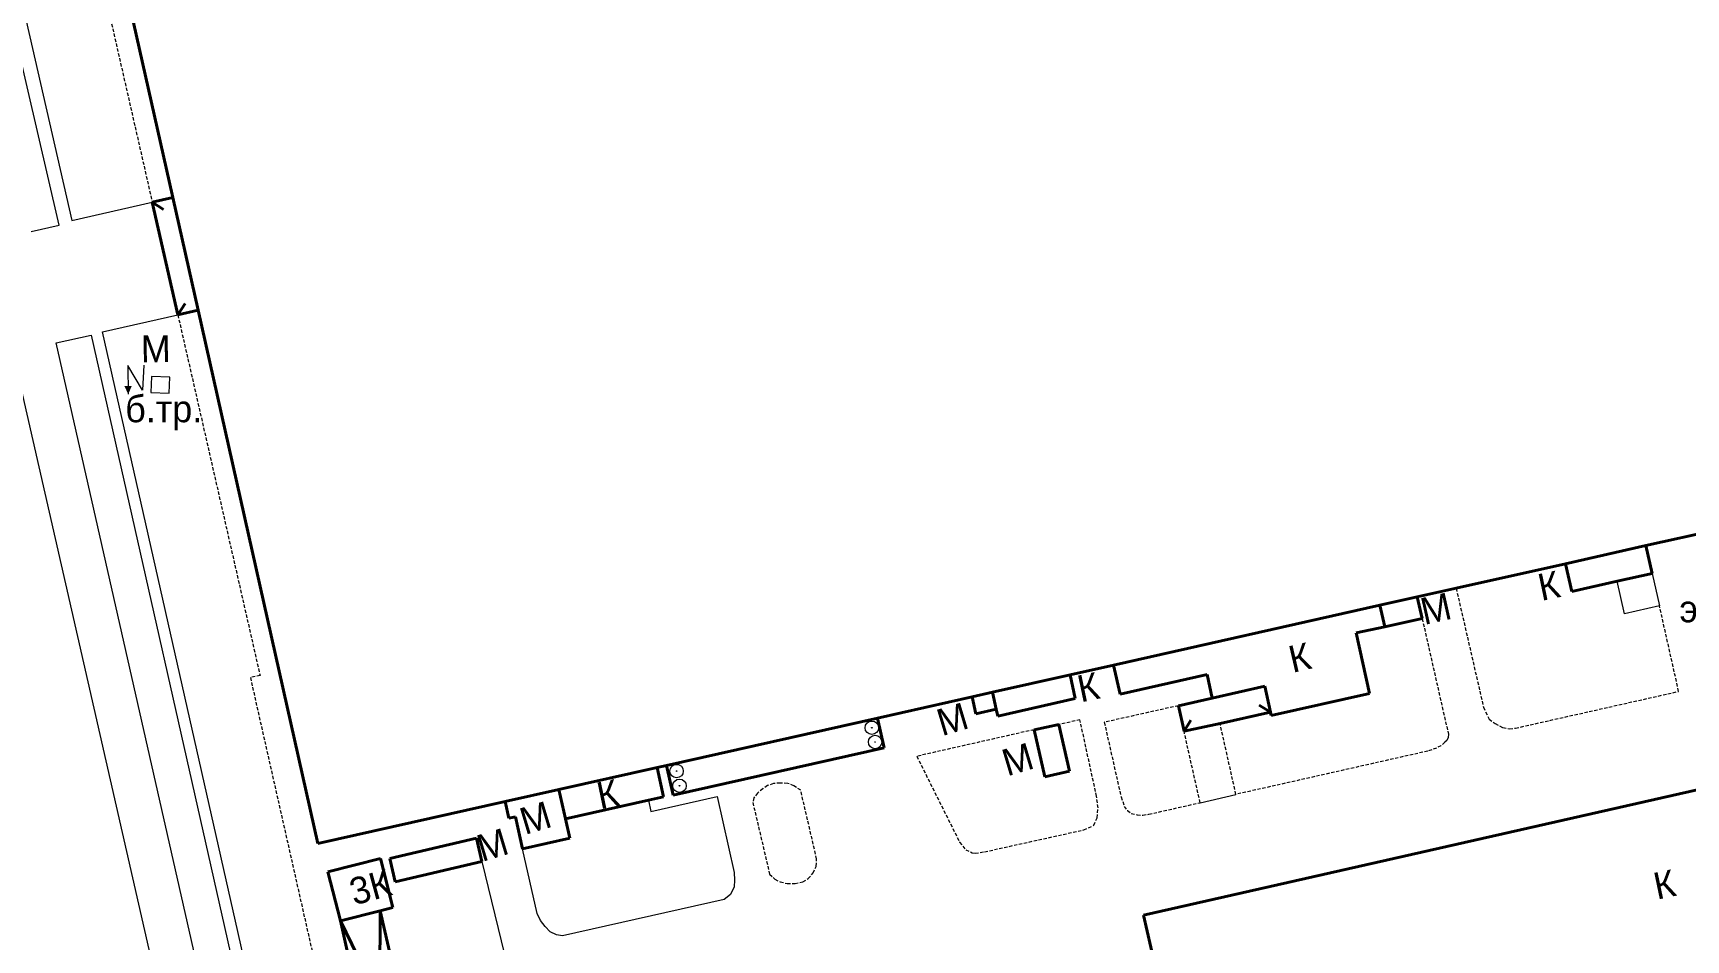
# Model space of a CAD drawing. Extents: x 1000 to 4000, y -5000 to -1000.
# Drawn here: x 3234.8 to 3480.8, y -2376.2 to -2241.2 of the extents above; entities that cross this region are included whole.
import ezdxf
from ezdxf.enums import TextEntityAlignment as Align

# ---------------------------------------------------------------- set-up
doc = ezdxf.new("R2010")
doc.units = 0
doc.header["$MEASUREMENT"] = 0
doc.linetypes.add('DASHED', pattern=[0.75, 0.5, -0.25])
for name, color, linetype in [('13', 7, 'CONTINUOUS'), ('15', 7, 'CONTINUOUS'), ('16', 7, 'CONTINUOUS'), ('17', 7, 'CONTINUOUS'), ('24', 7, 'CONTINUOUS'), ('7', 7, 'CONTINUOUS')]:
    doc.layers.add(name, color=color, linetype=linetype)
doc.styles.get("Standard").update_dxf_attribs({"font": 'txt', "height": 0.2})

msp = doc.modelspace()

# ---------------------------------------------------------------- linework, layer by layer
at = {"layer": '13', "color": 253, "linetype": 'Continuous', "lineweight": 40}
for p, q in [((3238.21, -2187.91), (3255.66, -2265.7)), ((3255.66, -2265.7), (3252.58, -2266.39)), ((3252.58, -2266.39), (3254.27, -2267.46)), ((3252.58, -2266.39), (3256.39, -2283.15)), ((3255.66, -2265.7), (3259.41, -2282.47)), ((3256.39, -2283.15), (3257.47, -2281.46)), ((3256.39, -2283.15), (3259.41, -2282.47)), ((3259.41, -2282.47), (3277.22, -2361.87)), ((3474.86, -2317.51), (3485.21, -2315.19)), ((3462.88, -2320.2), (3474.86, -2317.51)), ((3475.78, -2321.64), (3474.86, -2317.51)), ((3446.61, -2323.85), (3462.88, -2320.2)), ((3462.88, -2320.2), (3463.8, -2324.32)), ((3470.59, -2322.8), (3475.78, -2321.64)), ((3440.83, -2325.15), (3446.61, -2323.85)), ((3463.8, -2324.32), (3470.59, -2322.8)), ((3395.63, -2335.3), (3435.27, -2326.4)), ((3435.27, -2326.4), (3440.83, -2325.15)), ((3435.99, -2329.61), (3435.27, -2326.4)), ((3440.83, -2325.15), (3441.55, -2328.36)), ((3441.55, -2328.36), (3435.99, -2329.61)), ((3431.72, -2330.49), (3435.99, -2329.61)), ((3433.74, -2339.53), (3431.72, -2330.49)), ((3389.15, -2336.75), (3395.63, -2335.3)), ((3395.63, -2335.3), (3396.59, -2339.61)), ((3377.61, -2339.34), (3389.15, -2336.75)), ((3389.94, -2340.29), (3389.15, -2336.75)), ((3396.59, -2339.61), (3409.54, -2336.71)), ((3409.54, -2336.71), (3410.32, -2340.2)), ((3410.32, -2340.2), (3418.12, -2338.45)), ((3418.12, -2338.45), (3418.99, -2342.31)), ((3360.51, -2343.18), (3374.58, -2340.02)), ((3374.58, -2340.02), (3377.61, -2339.34)), ((3375.15, -2342.53), (3374.58, -2340.02)), ((3377.61, -2339.34), (3378.18, -2341.86)), ((3378.41, -2342.88), (3389.94, -2340.29)), ((3547.09, -2339.19), (3400.11, -2372.54)), ((3410.32, -2340.2), (3405.27, -2341.34)), ((3405.27, -2341.34), (3406.12, -2345.14)), ((3418.99, -2342.31), (3417.3, -2341.24)), ((3419.1, -2342.82), (3433.74, -2339.53)), ((3329.1, -2350.22), (3360.51, -2343.18)), ((3361.51, -2347.61), (3360.51, -2343.18)), ((3378.18, -2341.86), (3375.15, -2342.53)), ((3378.18, -2341.86), (3378.41, -2342.88)), ((3406.12, -2345.14), (3407.15, -2343.51)), ((3411.48, -2343.99), (3418.99, -2342.31)), ((3418.99, -2342.31), (3419.1, -2342.82)), ((3387.48, -2344.15), (3383.8, -2344.91)), ((3383.8, -2344.91), (3385.39, -2351.91)), ((3389.05, -2351.08), (3387.48, -2344.15)), ((3406.12, -2345.14), (3411.48, -2343.99)), ((3330.1, -2354.66), (3361.51, -2347.61)), ((3313.09, -2353.82), (3327.7, -2350.54)), ((3327.7, -2350.54), (3329.1, -2350.22)), ((3328.68, -2354.89), (3327.7, -2350.54)), ((3329.1, -2350.22), (3330.1, -2354.66)), ((3385.39, -2351.91), (3389.05, -2351.08)), ((3277.22, -2361.87), (3305.1, -2355.61)), ((3305.1, -2355.61), (3313.09, -2353.82)), ((3305.65, -2358.08), (3305.1, -2355.61)), ((3313.09, -2353.82), (3314.07, -2358.16)), ((3314.07, -2358.16), (3326.41, -2355.39)), ((3326.41, -2355.39), (3328.68, -2354.89)), ((3306.62, -2357.86), (3305.65, -2358.08)), ((3307.7, -2362.64), (3306.62, -2357.86)), ((3314.07, -2358.16), (3314.72, -2361.06)), ((3287.93, -2364.08), (3300.84, -2361.05)), ((3300.84, -2361.05), (3301.65, -2364.51)), ((3314.72, -2361.06), (3307.7, -2362.64)), ((3278.73, -2366.06), (3286.53, -2364.08)), ((3280.59, -2373.37), (3278.73, -2366.06)), ((3286.53, -2364.08), (3288.39, -2371.39)), ((3288.74, -2367.54), (3287.93, -2364.08)), ((3301.65, -2364.51), (3288.74, -2367.54)), ((3286.52, -2371.86), (3280.59, -2373.37)), ((3280.59, -2373.37), (3286.32, -2398.76)), ((3280.59, -2373.37), (3292.29, -2397.41)), ((3286.52, -2371.86), (3286.32, -2398.76)), ((3288.39, -2371.39), (3286.52, -2371.86)), ((3286.52, -2371.86), (3292.29, -2397.41)), ((3400.11, -2372.54), (3405.66, -2397))]:
    msp.add_line(p, q, dxfattribs=at)
at = {"layer": '15', "color": 253, "linetype": 'Continuous', "lineweight": 0}
for p, q in [((3475.78, -2321.64), (3476.87, -2326.49)), ((3471.68, -2327.65), (3470.59, -2322.8)), ((3476.87, -2326.49), (3471.68, -2327.65))]:
    msp.add_line(p, q, dxfattribs=at)
at = {"layer": '16', "color": 253, "linetype": 'Continuous', "lineweight": 0}
for p, q in [((3252.47, -2292.32), (3252.35, -2294.7)), ((3252.35, -2294.7), (3255.09, -2294.83)), ((3255.2, -2292.45), (3252.47, -2292.32)), ((3255.09, -2294.83), (3255.2, -2292.45))]:
    msp.add_line(p, q, dxfattribs=at)
msp.add_lwpolyline([(3251.32, -2290.64), (3251.14, -2294.36), (3248.96, -2290.71), (3249.01, -2294.99)], dxfattribs=at)
msp.add_solid([(3249.01, -2294.99), (3249.53, -2293.76), (3248.44, -2293.75)], dxfattribs=at)
at = {"layer": '24', "color": 253, "linetype": 'Continuous', "lineweight": 0}
for p, q in [((3238.72, -2269.8), (3216.59, -2173.98)), ((3220.53, -2180.87), (3240.61, -2269.11)), ((3240.61, -2269.11), (3252.58, -2266.39)), ((3234.57, -2270.76), (3238.72, -2269.8)), ((3245.17, -2285.68), (3256.39, -2283.15)), ((3238.28, -2287.35), (3243.47, -2286.18)), ((3259.62, -2381.64), (3238.28, -2287.35)), ((3243.47, -2286.18), (3266.11, -2386.52)), ((3268.09, -2387.24), (3245.17, -2285.68)), ((3253.7, -2384.56), (3232.45, -2291.21)), ((3326.41, -2355.39), (3326.78, -2357.07)), ((3326.78, -2357.07), (3336.63, -2354.86)), ((3336.63, -2354.86), (3339.17, -2366.19)), ((3408.51, -2355.78), (3413.84, -2354.54)), ((3309.86, -2372.26), (3307.7, -2362.64)), ((3301.65, -2364.51), (3305.01, -2378.36)), ((3339.17, -2368.32), (3338.64, -2369.45)), ((3339.17, -2366.19), (3339.25, -2367.33)), ((3339.25, -2367.33), (3339.17, -2368.32)), ((3337.67, -2370.21), (3313.64, -2375.6)), ((3338.64, -2369.45), (3337.67, -2370.21)), ((3310.38, -2373.32), (3309.86, -2372.26)), ((3311.06, -2374.23), (3310.38, -2373.32)), ((3311.82, -2374.99), (3311.06, -2374.23)), ((3312.72, -2375.47), (3311.82, -2374.99)), ((3313.64, -2375.6), (3312.72, -2375.47))]:
    msp.add_line(p, q, dxfattribs=at)
at = {"layer": '24', "color": 253, "linetype": 'DASHED', "lineweight": 0}
for p, q in [((3234.88, -2188.65), (3252.58, -2266.39)), ((3256.39, -2283.15), (3268.62, -2336.84)), ((3446.61, -2323.85), (3450.68, -2341.57)), ((3479.72, -2339.21), (3476.87, -2326.49)), ((3441.55, -2328.36), (3445.2, -2344.46)), ((3268.62, -2336.84), (3267.18, -2337.14)), ((3267.18, -2337.14), (3277.48, -2382.8)), ((3405.27, -2341.34), (3394.25, -2343.81)), ((3455.45, -2344.68), (3479.72, -2339.21)), ((3390.63, -2343.44), (3387.48, -2344.15)), ((3393.1, -2354.82), (3390.63, -2343.44)), ((3394.25, -2343.81), (3396.74, -2354.91)), ((3450.68, -2341.57), (3451.51, -2343.32)), ((3451.51, -2343.32), (3452.42, -2344)), ((3383.8, -2344.91), (3366.35, -2348.87)), ((3408.51, -2355.78), (3406.12, -2345.14)), ((3413.84, -2354.54), (3411.48, -2343.99)), ((3445.2, -2344.46), (3445.39, -2345.14)), ((3445.43, -2346.05), (3445.22, -2346.52)), ((3445.39, -2345.14), (3445.45, -2345.57)), ((3445.45, -2345.57), (3445.43, -2346.05)), ((3452.42, -2344), (3453.55, -2344.6)), ((3453.55, -2344.6), (3454.54, -2344.76)), ((3454.54, -2344.76), (3455.45, -2344.68)), ((3366.35, -2348.87), (3372.72, -2361.65)), ((3442.39, -2348.1), (3413.84, -2354.54)), ((3443.68, -2347.64), (3442.39, -2348.1)), ((3444.33, -2347.3), (3443.68, -2347.64)), ((3444.93, -2346.77), (3444.33, -2347.3)), ((3445.22, -2346.52), (3444.93, -2346.77)), ((3343.42, -2353.69), (3342.67, -2354.34)), ((3344.14, -2353.24), (3343.42, -2353.69)), ((3345.01, -2352.93), (3344.14, -2353.24)), ((3346, -2352.86), (3345.01, -2352.93)), ((3347.14, -2352.9), (3346, -2352.86)), ((3348.05, -2353.28), (3347.14, -2352.9)), ((3349.08, -2353.93), (3348.05, -2353.28)), ((3342.1, -2355.06), (3341.95, -2355.74)), ((3341.95, -2355.74), (3344.45, -2366.4)), ((3342.67, -2354.34), (3342.1, -2355.06)), ((3351.45, -2364.15), (3349.08, -2353.93)), ((3393.33, -2356.53), (3393.1, -2354.82)), ((3396.74, -2354.91), (3397.23, -2356.32)), ((3400.87, -2357.49), (3408.51, -2355.78)), ((3392.72, -2359.14), (3393.18, -2358.01)), ((3393.18, -2358.01), (3393.33, -2356.53)), ((3397.23, -2356.32), (3397.69, -2356.96)), ((3397.69, -2356.96), (3398.27, -2357.38)), ((3398.27, -2357.38), (3399.13, -2357.57)), ((3399.13, -2357.57), (3399.98, -2357.64)), ((3399.98, -2357.64), (3400.87, -2357.49)), ((3376.43, -2363.09), (3391.21, -2359.82)), ((3391.21, -2359.82), (3392.72, -2359.14)), ((3372.72, -2361.65), (3373.66, -2362.81)), ((3373.66, -2362.81), (3374.6, -2363.23)), ((3374.6, -2363.23), (3375.06, -2363.31)), ((3375.06, -2363.31), (3376.43, -2363.09)), ((3350.92, -2366.24), (3351.38, -2365.25)), ((3351.38, -2365.25), (3351.45, -2364.15)), ((3344.45, -2366.4), (3345.24, -2367.15)), ((3345.24, -2367.15), (3346.03, -2367.57)), ((3346.03, -2367.57), (3347.06, -2367.8)), ((3347.06, -2367.8), (3348.23, -2367.8)), ((3348.23, -2367.8), (3349.41, -2367.57)), ((3349.41, -2367.57), (3350.2, -2367.07)), ((3350.2, -2367.07), (3350.92, -2366.24))]:
    msp.add_line(p, q, dxfattribs=at)
at = {"layer": '7', "color": 253, "linetype": 'Continuous', "lineweight": 0}
for centre, radius in [((3359.66, -2344.62), 1), ((3360.15, -2346.74), 1), ((3359.66, -2344.62), 0.041), ((3360.15, -2346.74), 0.041), ((3330.61, -2351.07), 1), ((3330.61, -2351.07), 0.041), ((3331.04, -2353.26), 1), ((3331.04, -2353.26), 0.041)]:
    msp.add_circle(centre, radius, dxfattribs=at)

# ---------------------------------------------------------------- texts
at = {"layer": '17', "color": 253, "linetype": 'Continuous', "lineweight": 0}
for s, rotation, p in [('М', 0.7265, (3253.11, -2288.21)), ('К', 11.799, (3460.4, -2323.48)), ('М', 12.6154, (3443.59, -2326.89)), ('эст.', 0.5773, (3484.51, -2326.92)), ('К', 13.009, (3423.32, -2334.17)), ('К', 11.799, (3391.86, -2338.58)), ('М', 16.6866, (3371.65, -2343.34)), ('М', 16.6866, (3381.36, -2349.32)), ('К', 11.799, (3320.35, -2354.5)), ('М', 16.6866, (3309.6, -2358.03)), ('М', 16.6866, (3303.21, -2362.05)), ('3К', 15.3036, (3285.03, -2368.35)), ('К', 11.7784, (3477.6, -2367.95))]:
    msp.add_text(s, height=4, rotation=rotation, dxfattribs=at).set_placement(p, align=Align.MIDDLE)
msp.add_text('б.тр.', height=4, dxfattribs=at).set_placement((3254.29, -2297.62), align=Align.MIDDLE)

doc.saveas('drawing.dxf')
